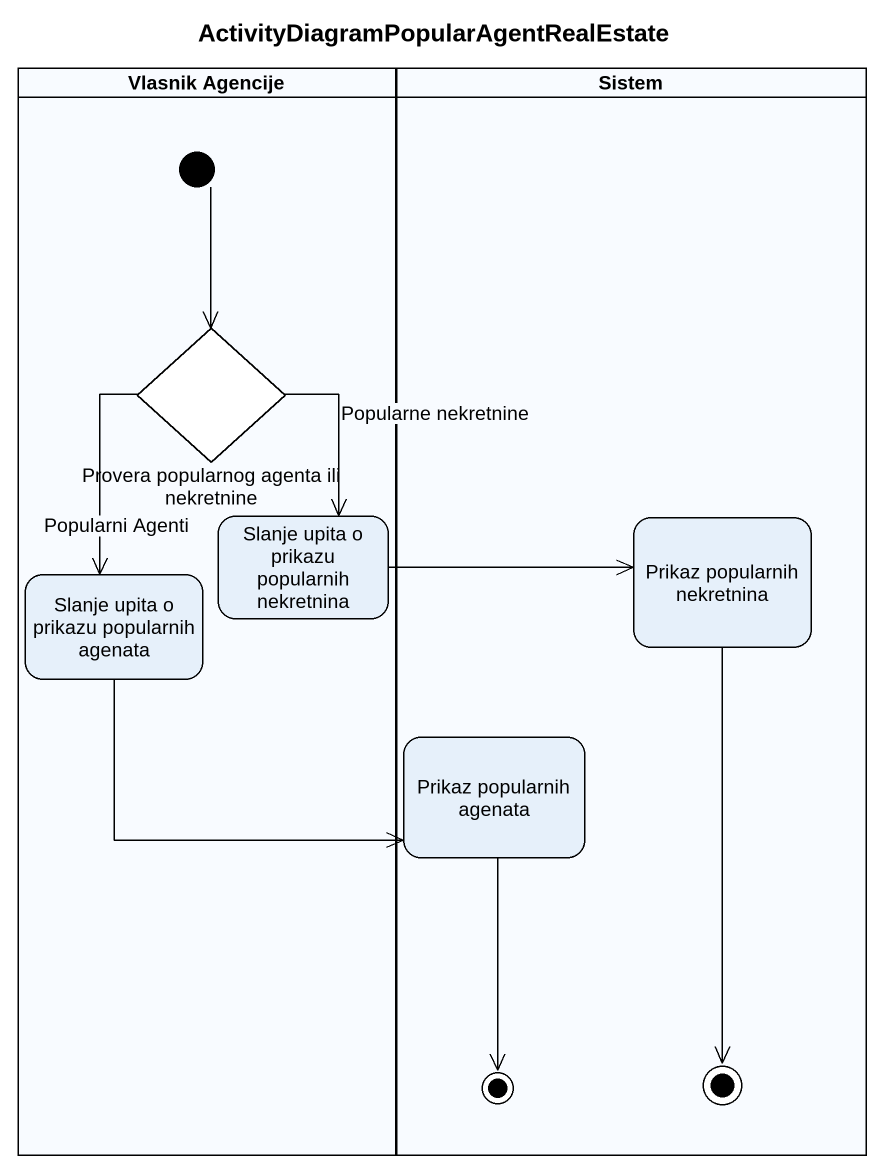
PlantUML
@startuml
title ActivityDiagramPopularAgentRealEstate
hide empty description
state "Vlasnik Agencije" as Vlasnik_Agencije <<partition>> {
  state "Provera popularnog agenta ili nekretnine" as Provera_popularnog_agenta <<choice>>
  state "Slanje upita o prikazu popularnih nekretnina" as Slanje_upita_o_prikazu
  state "Slanje upita o prikazu popularnih agenata" as Slanje_upita_o_prikazu_2
  [*] --> Provera_popularnog_agenta
}
state Sistem <<partition>> {
  state "Prikaz popularnih nekretnina" as Prikaz_popularnih_nekretnina
  state "Prikaz popularnih agenata" as Prikaz_popularnih_agenata
  state final1 <<end>>
  state final2 <<end>>
}
Provera_popularnog_agenta --> Slanje_upita_o_prikazu : Popularne nekretnine
Provera_popularnog_agenta --> Slanje_upita_o_prikazu_2 : Popularni Agenti
Slanje_upita_o_prikazu -right-> Prikaz_popularnih_nekretnina
Prikaz_popularnih_nekretnina --> final2
Slanje_upita_o_prikazu_2 -right-> Prikaz_popularnih_agenata
Prikaz_popularnih_agenata --> final1
@enduml
